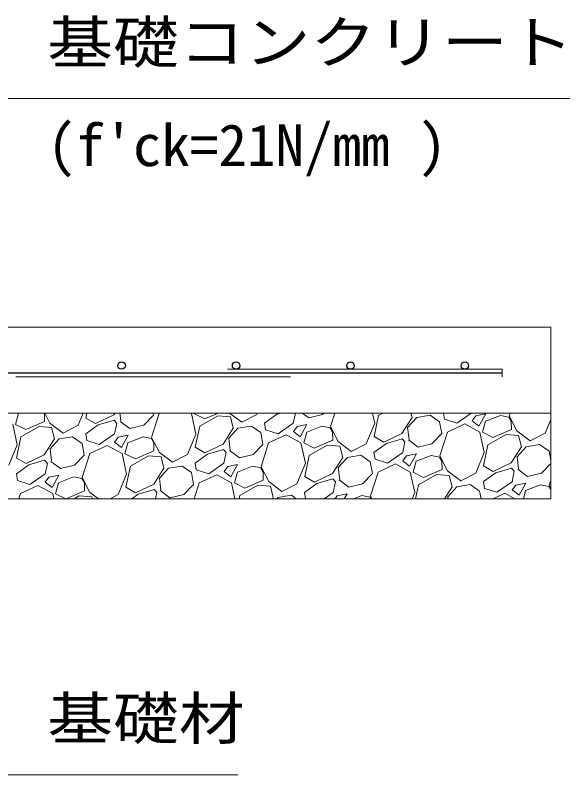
# Model space of a CAD drawing. Units: millimetres at full size; details may follow other scales. Extents: x 0 to 33600, y -111040 to -87280.
# Drawn here: x 5669 to 6638, y -107383 to -106054 of the extents above; entities that cross this region are included whole.
import ezdxf
from ezdxf.enums import TextEntityAlignment as Align

# ---------------------------------------------------------------- set-up
doc = ezdxf.new("R2010")
doc.units = ezdxf.units.MM
doc.header["$LTSCALE"] = 80.0044
doc.linetypes.add('DASHED_SPACED', pattern=[12, 6, -6])
for name, color, linetype, lineweight in [('0_2', 4, 'Continuous', 13), ('Defpoints_5', 5, 'Continuous', 13), ('寸法', 6, 'Continuous', 13), ('鉄筋', 1, 'Continuous', 30), ('ﾊｯﾁﾝｸﾞ', 4, 'Continuous', 9)]:
    doc.layers.add(name, color=color, linetype=linetype, lineweight=lineweight)
doc.styles.add('ＭＳ ゴシック', font='')
doc.styles.get('ＭＳ ゴシック').set_extended_font_data('MS Gothic')

msp = doc.modelspace()

# ---------------------------------------------------------------- linework, layer by layer
at = {"layer": '0_2', "color": 7}
for points in [[(2705, -106600), (6605, -106600), (6605, -106750), (2705, -106750)], [(2705, -106750), (6605, -106750), (6605, -106900), (2705, -106900)]]:
    msp.add_lwpolyline(points, close=True, dxfattribs=at)
at = {"layer": 'Defpoints_5', "color": 7, "linetype": 'DASHED_SPACED'}
msp.add_lwpolyline([(2790, -106686.5), (6520, -106686.5), (6520, -106673.5), (2790, -106673.5)], close=True, dxfattribs=at)
at = {"layer": '寸法'}
for points in [[(5405, -106600), (5440.78, -106528.45), (5605, -106200), (6638.33, -106200)], [(5405, -106900), (5435.61, -106973.91), (5605, -107383), (6058.33, -107383)]]:
    msp.add_lwpolyline(points, dxfattribs=at)
at = {"layer": '鉄筋'}
msp.add_line((2790, -106680), (6520, -106680), dxfattribs=at)
for centre in [(5855, -106667), (6055, -106667), (6255, -106667), (6455, -106667)]:
    msp.add_circle(centre, 6.5, dxfattribs=at)
at = {"layer": 'ﾊｯﾁﾝｸﾞ'}
for p, q in [((5674.77, -106750.8), (5669.64, -106769.93)), ((5676.81, -106750), (5674.77, -106750.8)), ((5719.92, -106750.6), (5719.57, -106750)), ((5720.15, -106765.02), (5719.92, -106750.6)), ((5720.65, -106750), (5729.72, -106767.58)), ((5778.88, -106771.53), (5787.71, -106750)), ((5792.54, -106758.79), (5794.4, -106750)), ((5841.14, -106753.36), (5809.43, -106768.44)), ((5843.27, -106750), (5841.14, -106753.36)), ((5853.69, -106763.9), (5852.03, -106750)), ((5893.66, -106771.54), (5910.77, -106753.57)), ((5920.66, -106751.1), (5907.47, -106792.66)), ((5910.77, -106753.57), (5910.12, -106750)), ((5922.99, -106750), (5920.66, -106751.1)), ((5977.09, -106750.85), (5975.54, -106750)), ((5984.89, -106786.76), (5977.09, -106750.85)), ((5982.45, -106750), (5982.13, -106751.17)), ((5982.13, -106751.17), (6000.23, -106760.12)), ((5991.61, -106773.18), (6023.13, -106754.98)), ((6000.23, -106760.12), (6023.89, -106750)), ((6023.13, -106754.98), (6045.19, -106756.8)), ((6043.76, -106750), (6065.2, -106766.26)), ((6045.19, -106756.8), (6050.14, -106776.57)), ((6065.2, -106766.26), (6091.36, -106752.77)), ((6091.36, -106752.77), (6092.5, -106750)), ((6126.44, -106751.92), (6104.8, -106767.64)), ((6133.15, -106750), (6126.44, -106751.92)), ((6158.76, -106750), (6154.99, -106767.77)), ((6170.52, -106750), (6182.04, -106758.62)), ((6182.04, -106758.62), (6206.15, -106752.78)), ((6206.15, -106752.78), (6208.79, -106750)), ((6227.54, -106750), (6219.96, -106773.9)), ((6297.38, -106768), (6293.47, -106750)), ((6296.27, -106791.28), (6304.09, -106754.43)), ((6304.09, -106754.43), (6311.76, -106750)), ((6360.67, -106750), (6362.63, -106757.81)), ((6370.79, -106757.95), (6394.39, -106754.03)), ((6394.39, -106754.03), (6410.76, -106765.59)), ((6419.25, -106760.69), (6417.47, -106750)), ((6466.06, -106750), (6440.99, -106767.54)), ((6474.1, -106754.89), (6467.71, -106763.42)), ((6491.45, -106751.34), (6474.1, -106754.89)), ((6479.56, -106772.75), (6491.45, -106751.34)), ((6517.33, -106754.17), (6490.99, -106764.53)), ((6531.93, -106757.06), (6517.33, -106754.17)), ((6536.13, -106764.33), (6531.93, -106757.06)), ((6534.08, -106750), (6532.45, -106755.15)), ((6532.45, -106755.15), (6545.93, -106781.31)), ((5672.41, -106805.51), (5664.61, -106769.6)), ((5669.64, -106769.93), (5687.74, -106778.88)), ((5687.74, -106778.88), (5720.15, -106765.02)), ((5729.72, -106767.58), (5752.72, -106785.01)), ((5813.95, -106770.68), (5792.31, -106786.4)), ((5809.43, -106768.44), (5792.54, -106758.79)), ((5841.7, -106762.74), (5813.95, -106770.68)), ((5846.41, -106768.1), (5841.7, -106762.74)), ((5846.41, -106768.1), (5842.5, -106786.52)), ((5852.47, -106764.6), (5869.55, -106777.37)), ((6106.76, -106779.44), (6104.8, -106767.64)), ((6154.99, -106767.77), (6128.5, -106786.29)), ((6178.96, -106770.09), (6161.61, -106773.64)), ((6167.07, -106791.5), (6178.96, -106770.09)), ((6282.61, -106804.01), (6297.38, -106768)), ((6362.63, -106757.81), (6344.87, -106785.85)), ((6354.89, -106775.21), (6370.79, -106757.95)), ((6414.5, -106786.06), (6410.76, -106765.59)), ((6440.99, -106767.54), (6419.25, -106760.69)), ((6454.89, -106769.21), (6424.39, -106783.59)), ((6480.82, -106783.33), (6454.89, -106769.21)), ((6467.71, -106763.42), (6479.56, -106772.75)), ((6490.99, -106764.53), (6485.86, -106783.66)), ((6536.37, -106778.75), (6536.13, -106764.33)), ((6595.09, -106785.26), (6605, -106761.11)), ((5679.12, -106791.94), (5710.64, -106773.74)), ((5710.64, -106773.74), (5732.7, -106775.55)), ((5732.7, -106775.55), (5737.65, -106795.33)), ((5752.72, -106785.01), (5778.88, -106771.53)), ((5869.55, -106777.37), (5893.66, -106771.54)), ((5983.78, -106810.03), (5991.61, -106773.18)), ((6050.14, -106776.57), (6032.38, -106804.61)), ((6042.4, -106793.97), (6058.3, -106776.71)), ((6058.3, -106776.71), (6081.9, -106772.78)), ((6081.9, -106772.78), (6098.28, -106784.34)), ((6128.5, -106786.29), (6106.76, -106779.44)), ((6161.61, -106773.64), (6155.22, -106782.18)), ((6155.22, -106782.18), (6167.07, -106791.5)), ((6178.5, -106783.29), (6173.37, -106802.42)), ((6204.85, -106772.93), (6178.5, -106783.29)), ((6219.45, -106775.82), (6204.85, -106772.93)), ((6223.65, -106783.09), (6219.45, -106775.82)), ((6219.96, -106773.9), (6233.45, -106800.06)), ((6223.89, -106797.5), (6223.65, -106783.09)), ((6357.42, -106796.39), (6354.89, -106775.21)), ((6424.39, -106783.59), (6411.2, -106825.15)), ((6488.62, -106819.25), (6480.82, -106783.33)), ((6485.86, -106783.66), (6503.96, -106792.61)), ((6503.96, -106792.61), (6536.37, -106778.75)), ((6545.93, -106781.31), (6568.93, -106798.74)), ((5671.3, -106828.79), (5679.12, -106791.94)), ((5737.65, -106795.33), (5719.89, -106823.36)), ((5729.92, -106812.73), (5745.82, -106795.46)), ((5745.82, -106795.46), (5769.42, -106791.54)), ((5769.42, -106791.54), (5785.79, -106803.1)), ((5794.28, -106798.2), (5792.31, -106786.4)), ((5842.5, -106786.52), (5816.01, -106805.05)), ((5849.12, -106792.4), (5842.74, -106800.94)), ((5866.47, -106788.85), (5849.12, -106792.4)), ((5854.59, -106810.26), (5866.47, -106788.85)), ((5892.36, -106791.69), (5866.01, -106802.05)), ((5906.96, -106794.57), (5892.36, -106791.69)), ((5911.16, -106801.85), (5906.96, -106794.57)), ((5907.47, -106792.66), (5920.96, -106818.82)), ((5970.12, -106822.77), (5984.89, -106786.76)), ((6044.93, -106815.14), (6042.4, -106793.97)), ((6102.02, -106804.82), (6098.28, -106784.34)), ((6142.4, -106787.97), (6111.9, -106802.34)), ((6168.34, -106802.09), (6142.4, -106787.97)), ((6191.47, -106811.37), (6223.89, -106797.5)), ((6313.16, -106800.93), (6296.27, -106791.28)), ((6344.87, -106785.85), (6313.16, -106800.93)), ((6345.43, -106795.22), (6317.68, -106803.16)), ((6350.14, -106800.59), (6345.43, -106795.22)), ((6356.2, -106797.09), (6373.28, -106809.86)), ((6397.39, -106804.02), (6414.5, -106786.06)), ((6495.34, -106805.67), (6526.86, -106787.47)), ((6526.86, -106787.47), (6548.92, -106789.28)), ((6548.92, -106789.28), (6553.87, -106809.06)), ((6568.93, -106798.74), (6595.09, -106785.26)), ((5657.63, -106841.53), (5672.41, -106805.51)), ((5789.53, -106823.57), (5785.79, -106803.1)), ((5816.01, -106805.05), (5794.28, -106798.2)), ((5829.91, -106806.72), (5799.41, -106821.1)), ((5855.85, -106820.85), (5829.91, -106806.72)), ((5842.74, -106800.94), (5854.59, -106810.26)), ((5866.01, -106802.05), (5860.89, -106821.17)), ((5911.4, -106816.26), (5911.16, -106801.85)), ((6000.67, -106819.68), (5983.78, -106810.03)), ((6032.38, -106804.61), (6000.67, -106819.68)), ((6084.9, -106822.78), (6102.02, -106804.82)), ((6111.9, -106802.34), (6098.72, -106843.9)), ((6176.14, -106838), (6168.34, -106802.09)), ((6173.37, -106802.42), (6191.47, -106811.36)), ((6182.85, -106824.43), (6214.37, -106806.23)), ((6214.37, -106806.23), (6236.43, -106808.04)), ((6233.45, -106800.06), (6256.45, -106817.5)), ((6236.43, -106808.04), (6241.39, -106827.81)), ((6256.45, -106817.5), (6282.61, -106804.01)), ((6317.68, -106803.16), (6296.05, -106818.89)), ((6350.14, -106800.59), (6346.23, -106819.01)), ((6373.28, -106809.86), (6397.39, -106804.02)), ((6487.51, -106842.52), (6495.34, -106805.67)), ((6553.87, -106809.06), (6536.11, -106837.09)), ((6546.14, -106826.46), (6562.03, -106809.19)), ((6562.03, -106809.19), (6585.63, -106805.27)), ((6585.63, -106805.27), (6602.01, -106816.83)), ((5719.89, -106823.36), (5688.18, -106838.44)), ((5732.44, -106833.9), (5729.92, -106812.73)), ((5772.42, -106841.54), (5789.53, -106823.57)), ((5799.41, -106821.1), (5786.23, -106862.66)), ((5863.65, -106856.76), (5855.85, -106820.85)), ((5860.89, -106821.17), (5878.99, -106830.12)), ((5878.99, -106830.12), (5911.4, -106816.26)), ((5920.96, -106818.82), (5943.96, -106836.26)), ((5943.96, -106836.26), (5970.12, -106822.77)), ((6005.19, -106821.92), (5983.56, -106837.64)), ((6032.94, -106813.98), (6005.19, -106821.92)), ((6037.66, -106819.34), (6032.94, -106813.98)), ((6037.66, -106819.34), (6033.74, -106837.77)), ((6043.72, -106815.84), (6060.79, -106828.62)), ((6060.79, -106828.62), (6084.9, -106822.78)), ((6249.55, -106827.95), (6273.15, -106824.03)), ((6273.15, -106824.03), (6289.52, -106835.59)), ((6298.01, -106830.69), (6296.05, -106818.89)), ((6346.23, -106819.01), (6319.74, -106837.54)), ((6370.2, -106821.34), (6352.86, -106824.89)), ((6358.32, -106842.75), (6370.2, -106821.34)), ((6473.85, -106855.26), (6488.62, -106819.25)), ((6605, -106833.22), (6602.01, -106816.83)), ((5688.18, -106838.44), (5671.3, -106828.79)), ((5720.46, -106832.74), (5692.71, -106840.68)), ((5725.17, -106838.1), (5720.46, -106832.74)), ((5731.23, -106834.6), (5748.31, -106847.37)), ((5870.36, -106843.18), (5901.89, -106824.98)), ((5901.89, -106824.98), (5923.95, -106826.8)), ((5923.95, -106826.8), (5928.9, -106846.57)), ((6175.03, -106861.28), (6182.85, -106824.43)), ((6241.38, -106827.81), (6223.62, -106855.85)), ((6233.65, -106845.21), (6249.55, -106827.95)), ((6293.26, -106856.06), (6289.52, -106835.59)), ((6319.74, -106837.54), (6298.01, -106830.69)), ((6352.86, -106824.89), (6346.47, -106833.42)), ((6346.47, -106833.42), (6358.32, -106842.75)), ((6369.74, -106834.53), (6364.62, -106853.66)), ((6396.09, -106824.17), (6369.74, -106834.53)), ((6410.69, -106827.06), (6396.09, -106824.17)), ((6414.89, -106834.33), (6410.69, -106827.06)), ((6411.2, -106825.15), (6424.69, -106851.31)), ((6415.13, -106848.75), (6414.89, -106834.33)), ((6536.11, -106837.09), (6504.4, -106852.17)), ((6548.66, -106847.63), (6546.14, -106826.46)), ((5692.71, -106840.68), (5671.07, -106856.4)), ((5725.17, -106838.1), (5721.26, -106856.52)), ((5748.31, -106847.37), (5772.42, -106841.54)), ((5862.54, -106880.03), (5870.36, -106843.18)), ((5928.9, -106846.57), (5911.14, -106874.61)), ((5921.16, -106863.97), (5937.06, -106846.71)), ((5937.06, -106846.71), (5960.66, -106842.78)), ((5960.66, -106842.78), (5977.03, -106854.34)), ((5985.52, -106849.44), (5983.56, -106837.64)), ((6007.26, -106856.29), (5985.52, -106849.44)), ((6033.74, -106837.77), (6007.26, -106856.29)), ((6040.37, -106843.64), (6033.98, -106852.18)), ((6057.72, -106840.09), (6040.37, -106843.64)), ((6045.83, -106861.5), (6057.72, -106840.09)), ((6083.6, -106842.93), (6057.26, -106853.29)), ((6098.2, -106845.82), (6083.6, -106842.93)), ((6102.4, -106853.09), (6098.2, -106845.82)), ((6098.72, -106843.9), (6112.2, -106870.06)), ((6161.36, -106874.01), (6176.14, -106838)), ((6236.17, -106866.39), (6233.65, -106845.21)), ((6333.64, -106839.21), (6303.15, -106853.59)), ((6359.58, -106853.33), (6333.64, -106839.21)), ((6382.72, -106862.61), (6415.13, -106848.75)), ((6504.4, -106852.17), (6487.51, -106842.52)), ((6536.67, -106846.47), (6508.93, -106854.41)), ((6541.39, -106851.83), (6536.67, -106846.47)), ((6547.45, -106848.33), (6564.52, -106861.1)), ((6588.63, -106855.27), (6605, -106838.09)), ((5673.03, -106868.2), (5671.07, -106856.4)), ((5721.26, -106856.52), (5694.77, -106875.05)), ((5727.88, -106862.4), (5721.49, -106870.94)), ((5745.23, -106858.85), (5727.88, -106862.4)), ((5733.34, -106880.26), (5745.23, -106858.85)), ((5771.12, -106861.69), (5744.77, -106872.05)), ((5785.72, -106864.57), (5771.12, -106861.69)), ((5786.23, -106862.66), (5799.72, -106888.82)), ((5848.88, -106892.77), (5863.65, -106856.76)), ((5923.69, -106885.14), (5921.16, -106863.97)), ((5980.77, -106874.82), (5977.03, -106854.34)), ((6021.16, -106857.97), (5990.66, -106872.34)), ((6047.09, -106872.09), (6021.16, -106857.97)), ((6033.98, -106852.18), (6045.83, -106861.5)), ((6057.26, -106853.29), (6052.13, -106872.42)), ((6102.64, -106867.5), (6102.4, -106853.09)), ((6191.91, -106870.93), (6175.03, -106861.28)), ((6223.62, -106855.85), (6191.91, -106870.93)), ((6276.15, -106874.02), (6293.26, -106856.06)), ((6303.15, -106853.59), (6289.96, -106895.15)), ((6367.38, -106889.25), (6359.58, -106853.33)), ((6364.62, -106853.66), (6382.72, -106862.61)), ((6374.09, -106875.67), (6405.62, -106857.47)), ((6405.62, -106857.47), (6427.68, -106859.28)), ((6424.69, -106851.31), (6447.69, -106868.74)), ((6427.68, -106859.28), (6432.63, -106879.06)), ((6447.69, -106868.74), (6473.85, -106855.26)), ((6508.92, -106854.41), (6487.29, -106870.13)), ((6541.39, -106851.83), (6537.47, -106870.25)), ((6564.52, -106861.1), (6588.63, -106855.27)), ((5694.77, -106875.05), (5673.03, -106868.2)), ((5708.67, -106876.72), (5678.17, -106891.1)), ((5734.61, -106890.85), (5708.67, -106876.72)), ((5721.49, -106870.94), (5733.34, -106880.26)), ((5744.77, -106872.05), (5739.64, -106891.17)), ((5789.92, -106871.85), (5785.72, -106864.57)), ((5790.15, -106886.26), (5789.92, -106871.85)), ((5911.14, -106874.61), (5879.43, -106889.68)), ((5963.66, -106892.78), (5980.77, -106874.82)), ((5990.66, -106872.34), (5981.88, -106900)), ((6053.16, -106900), (6047.09, -106872.09)), ((6052.13, -106872.42), (6070.23, -106881.36)), ((6061.61, -106894.43), (6093.13, -106876.23)), ((6070.23, -106881.37), (6102.64, -106867.5)), ((6093.13, -106876.23), (6115.19, -106878.04)), ((6112.2, -106870.06), (6135.2, -106887.5)), ((6135.2, -106887.5), (6161.36, -106874.01)), ((6196.44, -106873.16), (6174.8, -106888.89)), ((6224.19, -106865.22), (6196.44, -106873.16)), ((6228.9, -106870.59), (6224.19, -106865.22)), ((6228.9, -106870.59), (6224.99, -106889.01)), ((6234.96, -106867.09), (6252.04, -106879.86)), ((6252.04, -106879.86), (6276.15, -106874.02)), ((6368.93, -106900), (6374.09, -106875.67)), ((6440.79, -106879.19), (6464.39, -106875.27)), ((6464.39, -106875.27), (6480.76, -106886.83)), ((6489.25, -106881.93), (6487.29, -106870.13)), ((6537.47, -106870.25), (6510.99, -106888.78)), ((6544.1, -106876.13), (6537.71, -106884.67)), ((6561.45, -106872.58), (6544.1, -106876.13)), ((6549.56, -106893.99), (6561.45, -106872.58)), ((6587.33, -106875.42), (6560.99, -106885.78)), ((6601.93, -106878.3), (6587.33, -106875.42)), ((6605, -106868.34), (6602.45, -106876.39)), ((6602.45, -106876.39), (6605, -106881.34)), ((5758.03, -106900), (5790.15, -106886.26)), ((5799.72, -106888.82), (5814.46, -106900)), ((5879.43, -106889.68), (5862.54, -106880.03)), ((5911.7, -106883.98), (5883.95, -106891.92)), ((5916.41, -106889.34), (5911.7, -106883.98)), ((5916.41, -106889.34), (5914.15, -106900)), ((5922.47, -106885.84), (5939.55, -106898.62)), ((6115.19, -106878.04), (6120.14, -106897.81)), ((6176.65, -106900), (6174.8, -106888.89)), ((6224.99, -106889.01), (6209.28, -106900)), ((6362.97, -106900), (6367.38, -106889.25)), ((6432.63, -106879.06), (6419.36, -106900)), ((6424.89, -106896.46), (6440.79, -106879.19)), ((6483.17, -106900), (6480.76, -106886.83)), ((6510.99, -106888.78), (6489.25, -106881.93)), ((6524.89, -106890.45), (6504.63, -106900)), ((6542.42, -106900), (6524.89, -106890.45)), ((6537.71, -106884.67), (6549.56, -106893.99)), ((6560.99, -106885.78), (6557.18, -106900)), ((6605, -106883.61), (6601.93, -106878.3)), ((5678.17, -106891.1), (5675.35, -106900)), ((5736.59, -106900), (5734.61, -106890.85)), ((5739.64, -106891.17), (5757.5, -106900)), ((5771.95, -106900), (5780.64, -106894.98)), ((5780.64, -106894.98), (5802.7, -106896.8)), ((5802.7, -106896.8), (5803.51, -106900)), ((5834.85, -106900), (5848.88, -106892.77)), ((5883.95, -106891.92), (5872.83, -106900)), ((5939.55, -106898.62), (5963.66, -106892.78)), ((6060.42, -106900), (6061.61, -106894.43)), ((6120.14, -106897.81), (6118.76, -106900)), ((6126.42, -106900), (6128.3, -106897.95)), ((6128.3, -106897.95), (6151.9, -106894.03)), ((6151.9, -106894.03), (6160.36, -106900)), ((6231.61, -106894.89), (6227.79, -106900)), ((6248.96, -106891.34), (6231.61, -106894.89)), ((6244.15, -106900), (6248.96, -106891.34)), ((6274.85, -106894.17), (6260.03, -106900)), ((6289.45, -106897.06), (6274.85, -106894.17)), ((6291.15, -106900), (6289.45, -106897.06)), ((6289.96, -106895.15), (6292.46, -106900)), ((6425.31, -106900), (6424.89, -106896.46))]:
    msp.add_line(p, q, dxfattribs=at)

# ---------------------------------------------------------------- texts
at = {"layer": '寸法', "style": 'ＭＳ ゴシック', "width": 1.15}
for s, p in [('基礎コンクリート', (5725, -106160)), ('基礎材', (5725, -107343))]:
    msp.add_text(s, height=73.31, dxfattribs=at).set_placement(p, align=Align.BOTTOM_LEFT)
at = {"layer": '寸法', "color": 3, "style": 'ＭＳ ゴシック'}
msp.add_text("(f'ck=21N/mm )", height=73.31, dxfattribs=at).set_placement((5725, -106340), align=Align.BOTTOM_LEFT)

doc.saveas('drawing.dxf')
